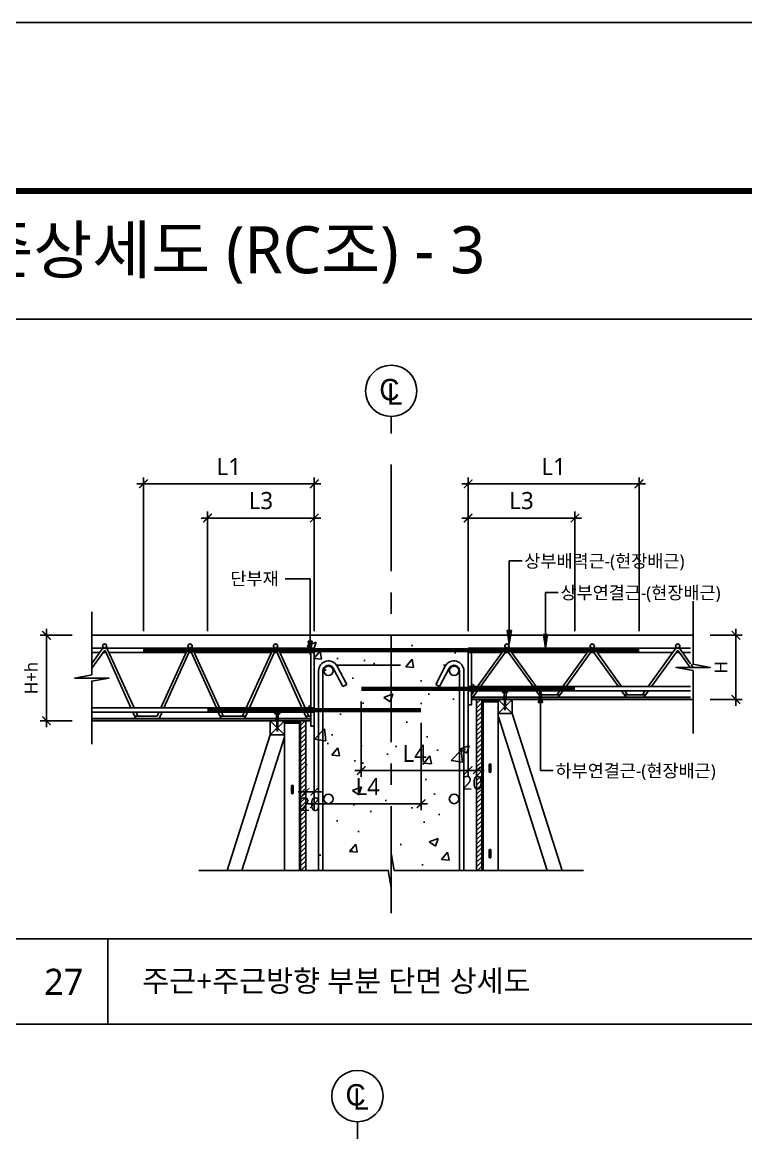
# Model space of a CAD drawing. Extents: x 10983 to 44623, y -18406 to 11294.
# Drawn here: x 31726 to 33418, y -3223 to -586 of the extents above; entities that cross this region are included whole.
import ezdxf

# ---------------------------------------------------------------- set-up
doc = ezdxf.new("R2010")
doc.units = 0
doc.header["$LTSCALE"] = 100
doc.header["$MEASUREMENT"] = 0
doc.header["$PDMODE"] = 3
doc.header["$PDSIZE"] = 10
for name, pattern in [('CEN', [62, 60, -1, 0, -1]), ('CENTERX2', [4, 2.5, -0.5, 0.5, -0.5]), ('HID', [2.5, 1.5, -1]), ('HIDDEN', [0.375, 0.25, -0.125])]:
    doc.linetypes.add(name, pattern=pattern)
doc.layers.get('0').update_dxf_attribs({"linetype": 'CONTINUOUS'})
doc.layers.get('Defpoints').update_dxf_attribs({"color": 165, "linetype": 'CONTINUOUS'})
for name, color, linetype in [('-비콘 단부', 7, 'CONTINUOUS'), ('0-TEXT', 3, 'CONTINUOUS'), ('DECK-CEN', 1, 'CEN'), ('DECK-CON', 2, 'CONTINUOUS'), ('DECK-DIM', 255, 'CONTINUOUS'), ('DECK-ETC STEEL', 6, 'CONTINUOUS'), ('DECK-HATCH', 251, 'CONTINUOUS'), ('DECK-JOINT BAR', 4, 'HIDDEN'), ('DECK-LATTICE', 7, 'CONTINUOUS'), ('DECK-PG', 4, 'CONTINUOUS'), ('DECK-RC', 251, 'CONTINUOUS'), ('DECK-RC(ETC)', 252, 'CONTINUOUS'), ('DECK-TABLE', 7, 'CONTINUOUS'), ('DECK-TEX1', 6, 'CONTINUOUS'), ('DECK-TEXT', 7, 'CONTINUOUS'), ('DECK-TITLE TEXT', 3, 'CONTINUOUS'), ('DECK-TRANS', 3, 'CONTINUOUS'), ('E2', 7, 'CONTINUOUS'), ('form', 7, 'CONTINUOUS')]:
    doc.layers.add(name, color=color, linetype=linetype)
doc.styles.add('SY Panel', font='malgun.ttf')
doc.styles.add('VICON TEXT', font='malgun.ttf')
doc.styles.add('굴림', font='Gulim.ttf')
doc.styles.add('맑은고딕', font='malgun.ttf')
doc.dimstyles.new('STDECK-DIM', dxfattribs={"dimtxt": 35, "dimasz": 20, "dimexe": 15, "dimexo": 40, "dimgap": 10, "dimtad": 1, "dimdec": 0, "dimtxsty": 'SY Panel', "dimblk": 'ARCHTICK', "dimcen": 2.5, "dimdle": 15, "dimclrd": 7, "dimclre": 7, "dimclrt": 6, "dimadec": 0, "dimazin": 0, "dimtfac": 1, "dimtdec": 0, "dimtmove": 0, "dimatfit": 3, "dimldrblk": 'ARCHTICK', "dimfxl": 1, "dimarcsym": 0})
doc.dimstyles.new('STDECK-DIM 2', dxfattribs={"dimscale": 2.5, "dimtxt": 12, "dimasz": 7, "dimexe": 3, "dimexo": 3, "dimgap": 3, "dimtad": 1, "dimdec": 0, "dimlunit": 6, "dimtxsty": 'VICON TEXT', "dimblk": 'ARCHTICK', "dimcen": 2.5, "dimclrd": 7, "dimclre": 7, "dimclrt": 6, "dimadec": 0, "dimazin": 0, "dimtfac": 1, "dimtdec": 0, "dimtix": 1, "dimtmove": 0, "dimatfit": 3, "dimfxl": 1, "dimarcsym": 0})
pattern_1 = [(45, (6451.725, -5287.8665), (-5.3033009, 5.3033009), [])]

# ---------------------------------------------------------------- blocks, each defined once
blk = doc.blocks.new('_ArchTick')
at = {"color": 0, "linetype": 'ByBlock', "const_width": 0.15}
blk.add_lwpolyline([(-0.5, -0.5), (0.5, 0.5)], dxfattribs=at)
blk = doc.blocks.new('*D99')
at = {"layer": 'DECK-DIM', "color": 7, "lineweight": -2}
for p, q in [((32768.6, -2009.9), (32768.6, -1650.5)), ((33168.6, -2009.9), (33168.6, -1650.5)), ((32753.6, -1665.5), (33183.6, -1665.5))]:
    blk.add_line(p, q, dxfattribs=at)
at = {"layer": 'Defpoints', "color": 0, "ltscale": 0.5}
for p in [(33168.6, -1665.5), (32768.6, -2049.9), (33168.6, -2049.9)]:
    blk.add_point(p, dxfattribs=at)
at = {"layer": 'DECK-DIM', "color": 7, "lineweight": -2, "ltscale": 0.5, "xscale": 20, "yscale": 20, "zscale": 20, "rotation": 180}
blk.add_blockref('_ArchTick', (32768.6, -1665.5), dxfattribs=at)
at = {"layer": 'DECK-DIM', "color": 7, "lineweight": -2, "ltscale": 0.5, "xscale": 20, "yscale": 20, "zscale": 20}
blk.add_blockref('_ArchTick', (33168.6, -1665.5), dxfattribs=at)
at = {"layer": 'DECK-DIM', "color": 6, "ltscale": 0.5, "insert": (32968.6, -1625.1), "char_height": 40, "attachment_point": 5, "style": 'SY Panel'}
blk.add_mtext('L1', dxfattribs=at)
blk = doc.blocks.new('*D100')
at = {"layer": 'DECK-DIM', "color": 7, "lineweight": -2}
for p, q in [((32008.6, -2009.9), (32008.6, -1650.5)), ((32408.6, -2009.9), (32408.6, -1650.5)), ((32423.6, -1665.5), (31993.6, -1665.5))]:
    blk.add_line(p, q, dxfattribs=at)
at = {"layer": 'Defpoints', "color": 0, "ltscale": 0.5}
for p in [(32008.6, -1665.5), (32008.6, -2049.9), (32408.6, -2049.9)]:
    blk.add_point(p, dxfattribs=at)
at = {"layer": 'DECK-DIM', "color": 7, "lineweight": -2, "ltscale": 0.5, "xscale": 20, "yscale": 20, "zscale": 20, "rotation": 180}
blk.add_blockref('_ArchTick', (32008.6, -1665.5), dxfattribs=at)
at = {"layer": 'DECK-DIM', "color": 7, "lineweight": -2, "ltscale": 0.5, "xscale": 20, "yscale": 20, "zscale": 20}
blk.add_blockref('_ArchTick', (32408.6, -1665.5), dxfattribs=at)
at = {"layer": 'DECK-DIM', "color": 6, "ltscale": 0.5, "insert": (32208.6, -1625.1), "char_height": 40, "attachment_point": 5, "style": 'SY Panel'}
blk.add_mtext('L1', dxfattribs=at)
blk = doc.blocks.new('*D101')
at = {"layer": 'DECK-DIM', "color": 7, "lineweight": -2}
for p, q in [((32388.6, -2247.4), (32388.6, -2393.5)), ((32408.6, -2247.4), (32408.6, -2393.5)), ((32388.6, -2386), (32371.1, -2386)), ((32408.6, -2386), (32388.6, -2386)), ((32408.6, -2386), (32426.1, -2386))]:
    blk.add_line(p, q, dxfattribs=at)
at = {"layer": 'Defpoints', "color": 0, "ltscale": 0.5}
for p in [(32388.6, -2239.9), (32408.6, -2239.9), (32388.6, -2386)]:
    blk.add_point(p, dxfattribs=at)
at = {"layer": 'DECK-DIM', "color": 7, "lineweight": -2, "ltscale": 0.5, "xscale": 17.5, "yscale": 17.5, "zscale": 17.5}
blk.add_blockref('_ArchTick', (32388.6, -2386), dxfattribs=at)
at = {"layer": 'DECK-DIM', "color": 7, "lineweight": -2, "ltscale": 0.5, "xscale": 17.5, "yscale": 17.5, "zscale": 17.5, "rotation": 180}
blk.add_blockref('_ArchTick', (32408.6, -2386), dxfattribs=at)
at = {"layer": 'DECK-DIM', "color": 6, "ltscale": 0.5, "insert": (32398.6, -2415.3), "char_height": 32.5, "attachment_point": 5, "style": 'VICON TEXT'}
blk.add_mtext('20', dxfattribs=at)
blk = doc.blocks.new('*D102')
at = {"layer": 'DECK-DIM', "color": 7, "lineweight": -2}
for p, q in [((32408.6, -2224.9), (32408.6, -2428.9)), ((32658.6, -2224.9), (32658.6, -2428.9)), ((32393.6, -2413.9), (32673.6, -2413.9))]:
    blk.add_line(p, q, dxfattribs=at)
at = {"layer": 'Defpoints', "color": 0, "ltscale": 0.5}
for p in [(32408.6, -2184.9), (32658.6, -2184.9), (32658.6, -2413.9)]:
    blk.add_point(p, dxfattribs=at)
at = {"layer": 'DECK-DIM', "color": 7, "lineweight": -2, "ltscale": 0.5, "xscale": 20, "yscale": 20, "zscale": 20, "rotation": 180}
blk.add_blockref('_ArchTick', (32408.6, -2413.9), dxfattribs=at)
at = {"layer": 'DECK-DIM', "color": 7, "lineweight": -2, "ltscale": 0.5, "xscale": 20, "yscale": 20, "zscale": 20}
blk.add_blockref('_ArchTick', (32658.6, -2413.9), dxfattribs=at)
at = {"layer": 'DECK-DIM', "color": 6, "ltscale": 0.5, "insert": (32533.6, -2373.9), "char_height": 40, "attachment_point": 5, "style": 'SY Panel'}
blk.add_mtext('L4', dxfattribs=at)
blk = doc.blocks.new('*D103')
at = {"layer": 'DECK-DIM', "color": 7, "lineweight": -2}
for p, q in [((31841.9, -2019.9), (31766.9, -2019.9)), ((31781.9, -2004.9), (31781.9, -2234.9)), ((31841.9, -2219.9), (31766.9, -2219.9))]:
    blk.add_line(p, q, dxfattribs=at)
at = {"layer": 'Defpoints', "color": 0, "ltscale": 0.5}
for p in [(31881.9, -2019.9), (31781.9, -2219.9), (31881.9, -2219.9)]:
    blk.add_point(p, dxfattribs=at)
at = {"layer": 'DECK-DIM', "color": 7, "lineweight": -2, "ltscale": 0.5, "xscale": 20, "yscale": 20, "zscale": 20}
for p, rotation in [((31781.9, -2019.9), 90), ((31781.9, -2219.9), 270)]:
    blk.add_blockref('_ArchTick', p, dxfattribs=dict(at, rotation=rotation))
at = {"layer": 'DECK-DIM', "color": 6, "ltscale": 0.5, "insert": (31746, -2119.9), "char_height": 30, "attachment_point": 5, "rotation": 90, "style": 'SY Panel'}
blk.add_mtext('H+h', dxfattribs=at)
blk = doc.blocks.new('*D104')
at = {"layer": 'DECK-DIM', "color": 7, "lineweight": -2}
for p, q in [((32158.6, -2009.9), (32158.6, -1730.5)), ((32408.6, -2009.9), (32408.6, -1730.5)), ((32423.6, -1745.5), (32143.6, -1745.5))]:
    blk.add_line(p, q, dxfattribs=at)
at = {"layer": 'Defpoints', "color": 0, "ltscale": 0.5}
for p in [(32158.6, -1745.5), (32158.6, -2049.9), (32408.6, -2049.9)]:
    blk.add_point(p, dxfattribs=at)
at = {"layer": 'DECK-DIM', "color": 7, "lineweight": -2, "ltscale": 0.5, "xscale": 20, "yscale": 20, "zscale": 20, "rotation": 180}
blk.add_blockref('_ArchTick', (32158.6, -1745.5), dxfattribs=at)
at = {"layer": 'DECK-DIM', "color": 7, "lineweight": -2, "ltscale": 0.5, "xscale": 20, "yscale": 20, "zscale": 20}
blk.add_blockref('_ArchTick', (32408.6, -1745.5), dxfattribs=at)
at = {"layer": 'DECK-DIM', "color": 6, "ltscale": 0.5, "insert": (32283.6, -1704.9), "char_height": 40, "attachment_point": 5, "style": 'SY Panel'}
blk.add_mtext('L3', dxfattribs=at)
blk = doc.blocks.new('*D105')
at = {"layer": 'DECK-DIM', "color": 7, "lineweight": -2}
for p, q in [((32768.6, -2197.4), (32768.6, -2343.5)), ((32788.6, -2197.4), (32788.6, -2343.5)), ((32768.6, -2336), (32751.1, -2336)), ((32768.6, -2336), (32788.6, -2336)), ((32788.6, -2336), (32806.1, -2336))]:
    blk.add_line(p, q, dxfattribs=at)
at = {"layer": 'Defpoints', "color": 0, "ltscale": 0.5}
for p in [(32768.6, -2189.9), (32788.6, -2189.9), (32788.6, -2336)]:
    blk.add_point(p, dxfattribs=at)
at = {"layer": 'DECK-DIM', "color": 7, "lineweight": -2, "ltscale": 0.5, "xscale": 17.5, "yscale": 17.5, "zscale": 17.5}
blk.add_blockref('_ArchTick', (32768.6, -2336), dxfattribs=at)
at = {"layer": 'DECK-DIM', "color": 7, "lineweight": -2, "ltscale": 0.5, "xscale": 17.5, "yscale": 17.5, "zscale": 17.5, "rotation": 180}
blk.add_blockref('_ArchTick', (32788.6, -2336), dxfattribs=at)
at = {"layer": 'DECK-DIM', "color": 6, "ltscale": 0.5, "insert": (32778.6, -2365.3), "char_height": 32.5, "attachment_point": 5, "style": 'VICON TEXT'}
blk.add_mtext('20', dxfattribs=at)
blk = doc.blocks.new('*D106')
at = {"layer": 'DECK-DIM', "color": 7, "lineweight": -2}
for p, q in [((32518.6, -2174.9), (32518.6, -2351.4)), ((32768.6, -2174.9), (32768.6, -2351.4)), ((32503.6, -2336.4), (32783.6, -2336.4))]:
    blk.add_line(p, q, dxfattribs=at)
at = {"layer": 'Defpoints', "color": 0, "ltscale": 0.5}
for p in [(32518.6, -2134.9), (32768.6, -2134.9), (32768.6, -2336.4)]:
    blk.add_point(p, dxfattribs=at)
at = {"layer": 'DECK-DIM', "color": 7, "lineweight": -2, "ltscale": 0.5, "xscale": 20, "yscale": 20, "zscale": 20, "rotation": 180}
blk.add_blockref('_ArchTick', (32518.6, -2336.4), dxfattribs=at)
at = {"layer": 'DECK-DIM', "color": 7, "lineweight": -2, "ltscale": 0.5, "xscale": 20, "yscale": 20, "zscale": 20}
blk.add_blockref('_ArchTick', (32768.6, -2336.4), dxfattribs=at)
at = {"layer": 'DECK-DIM', "color": 6, "ltscale": 0.5, "insert": (32643.6, -2296.4), "char_height": 40, "attachment_point": 5, "style": 'SY Panel'}
blk.add_mtext('L4', dxfattribs=at)
blk = doc.blocks.new('*D107')
at = {"layer": 'DECK-DIM', "color": 7, "lineweight": -2}
for p, q in [((32768.6, -2009.9), (32768.6, -1730.5)), ((33018.6, -2009.9), (33018.6, -1730.5)), ((32753.6, -1745.5), (33033.6, -1745.5))]:
    blk.add_line(p, q, dxfattribs=at)
at = {"layer": 'Defpoints', "color": 0, "ltscale": 0.5}
for p in [(33018.6, -1745.5), (32768.6, -2049.9), (33018.6, -2049.9)]:
    blk.add_point(p, dxfattribs=at)
at = {"layer": 'DECK-DIM', "color": 7, "lineweight": -2, "ltscale": 0.5, "xscale": 20, "yscale": 20, "zscale": 20, "rotation": 180}
blk.add_blockref('_ArchTick', (32768.6, -1745.5), dxfattribs=at)
at = {"layer": 'DECK-DIM', "color": 7, "lineweight": -2, "ltscale": 0.5, "xscale": 20, "yscale": 20, "zscale": 20}
blk.add_blockref('_ArchTick', (33018.6, -1745.5), dxfattribs=at)
at = {"layer": 'DECK-DIM', "color": 6, "ltscale": 0.5, "insert": (32893.6, -1704.9), "char_height": 40, "attachment_point": 5, "style": 'SY Panel'}
blk.add_mtext('L3', dxfattribs=at)
blk = doc.blocks.new('*D108')
at = {"layer": 'DECK-DIM', "color": 7, "lineweight": -2}
for p, q in [((33335.3, -2019.9), (33410.3, -2019.9)), ((33395.3, -2004.9), (33395.3, -2184.9)), ((33335.3, -2169.9), (33410.3, -2169.9))]:
    blk.add_line(p, q, dxfattribs=at)
at = {"layer": 'Defpoints', "color": 0, "ltscale": 0.5}
for p in [(33295.3, -2019.9), (33295.3, -2169.9), (33395.3, -2169.9)]:
    blk.add_point(p, dxfattribs=at)
at = {"layer": 'DECK-DIM', "color": 7, "lineweight": -2, "ltscale": 0.5, "xscale": 20, "yscale": 20, "zscale": 20}
for p, rotation in [((33395.3, -2019.9), 90), ((33395.3, -2169.9), 270)]:
    blk.add_blockref('_ArchTick', p, dxfattribs=dict(at, rotation=rotation))
at = {"layer": 'DECK-DIM', "color": 6, "ltscale": 0.5, "insert": (33360.3, -2094.9), "char_height": 30, "attachment_point": 5, "rotation": 90, "style": 'SY Panel'}
blk.add_mtext('H', dxfattribs=at)
blk = doc.blocks.new('tg3')
at = {"layer": 'DECK-TRANS', "ltscale": 0.5}
h = blk.add_hatch(color=3, dxfattribs=at)
h.dxf.hatch_style = 1
h.paths.add_polyline_path([(6018.8, 42141.7, 1), (6008.8, 42141.7, 0.399881), (6013.6, 42136.7), (6014.1, 42136.7, 0.399881)])
h.paths.add_polyline_path([(6208.9, 42141.7, 1), (6218.9, 42141.7, 1)])
h.paths.add_polyline_path([(6418.8, 42141.7, 1), (6408.8, 42141.7, 0.399881), (6413.6, 42136.7), (6414.1, 42136.7, 0.399881)])
at = {"layer": '-비콘 단부', "color": 116, "ltscale": 0.5}
blk.add_lwpolyline([(6496.5, 42046.7), (6496.5, 42126.7), (6504.5, 42126.7), (6504.5, 42004), (6496.5, 42004), (6496.5, 42036.7)], dxfattribs=at)
blk.add_circle((6494, 42049.2), 2.5, dxfattribs=at)
at = {"layer": 'DECK-LATTICE', "ltscale": 0.5}
for p, q in [((6504.5, 42136.7), (5983.8, 42136.7)), ((6504.5, 42136.7), (6504.5, 42126.7)), ((6007.5, 42133.4), (5983.8, 42100.3)), ((6002.7, 42126.7), (5983.8, 42126.7)), ((6012.4, 42129.9), (5985, 42091.7)), ((6017.9, 42126.7), (6010.1, 42126.7)), ((6015.6, 42129.9), (6075.4, 42046.7)), ((6020.5, 42133.4), (6082.8, 42046.7)), ((6202.7, 42126.7), (6025.3, 42126.7)), ((6207.5, 42133.4), (6145.2, 42046.7)), ((6212.4, 42129.9), (6152.6, 42046.7)), ((6217.9, 42126.7), (6210.1, 42126.7)), ((6215.6, 42129.9), (6275.4, 42046.7)), ((6220.5, 42133.4), (6282.8, 42046.7)), ((6402.7, 42126.7), (6225.3, 42126.7)), ((6407.5, 42133.4), (6345.2, 42046.7)), ((6412.4, 42129.9), (6352.6, 42046.7)), ((6417.9, 42126.7), (6410.1, 42126.7)), ((6415.6, 42129.9), (6475.4, 42046.7)), ((6420.5, 42133.4), (6482.8, 42046.7)), ((6504.5, 42126.7), (6425.3, 42126.7)), ((5982.5, 42098.6), (5977.6, 42091.7)), ((6504.5, 42046.7), (5983.8, 42046.7)), ((6504.5, 42036.7), (5983.8, 42036.7)), ((6082.6, 42036.7), (6093.4, 42021.7)), ((6090, 42036.7), (6096.5, 42027.7)), ((6138, 42036.7), (6131.6, 42027.7)), ((6145.4, 42036.7), (6134.6, 42021.7)), ((6282.6, 42036.7), (6293.4, 42021.7)), ((6290, 42036.7), (6296.5, 42027.7)), ((6338, 42036.7), (6331.6, 42027.7)), ((6345.4, 42036.7), (6334.6, 42021.7)), ((6482.6, 42036.7), (6493.4, 42021.7)), ((6490, 42036.7), (6496.5, 42027.7)), ((6089.1, 42027.7), (6139, 42027.7)), ((6093.4, 42021.7), (6134.6, 42021.7)), ((6289.1, 42027.7), (6339, 42027.7)), ((6293.4, 42021.7), (6334.6, 42021.7))]:
    blk.add_line(p, q, dxfattribs=at)
for centre, radius in [((6014, 42128.7), 8), ((6214, 42128.7), 8), ((6414, 42128.7), 8), ((6014, 42128.7), 2), ((6214, 42128.7), 2), ((6414, 42128.7), 2)]:
    blk.add_arc(centre, radius, 35.7097, 144.2903, dxfattribs=at)
at = {"layer": 'DECK-PG', "ltscale": 0.5}
for p, q in [((5983.8, 42021.7), (6495.5, 42021.7)), ((5983.8, 42017.2), (6495.5, 42017.2)), ((5983.8, 42016.7), (6495.5, 42016.7)), ((6495.5, 42016.7), (6495.5, 42021.7))]:
    blk.add_line(p, q, dxfattribs=at)
at = {"layer": 'DECK-TRANS', "ltscale": 0.5}
for centre in [(6013.8, 42141.7), (6213.9, 42141.7), (6413.8, 42141.7)]:
    blk.add_circle(centre, 5, dxfattribs=at)

msp = doc.modelspace()

# ---------------------------------------------------------------- hatches: boundary and pattern name
at = {"linetype": 'ByBlock'}
h = msp.add_hatch(color=256, dxfattribs=at)
h.paths.add_polyline_path([(32869.8, -2008.4), (32865, -2008.4), (32865, -2039.9)])
h.paths.add_polyline_path([(32865, -2008.4), (32860.3, -2008.4), (32865, -2039.9)])
h = msp.add_hatch(color=256, dxfattribs=at)
h.paths.add_polyline_path([(32954.3, -2018.4), (32949.6, -2018.4), (32949.6, -2049.9)])
h.paths.add_polyline_path([(32949.6, -2018.4), (32944.9, -2018.4), (32949.6, -2049.9)])
h = msp.add_hatch(color=256, dxfattribs=at)
h.paths.add_polyline_path([(32404, -2033.7), (32399.3, -2033.7), (32399.3, -2065.1)])
h.paths.add_polyline_path([(32399.3, -2033.7), (32394.6, -2033.7), (32399.3, -2065.1)])
h = msp.add_hatch(color=256, dxfattribs=at)
h.paths.add_polyline_path([(32938, -2145.9), (32938, -2177.3), (32942.8, -2177.3)])
h.paths.add_polyline_path([(32938, -2145.9), (32933.3, -2177.3), (32938, -2177.3)])
at = {"layer": 'DECK-HATCH'}
h = msp.add_hatch(dxfattribs=at)
h.set_pattern_fill('AR-CONC', color=256, scale=30, style=0)
h.set_pattern_definition([(50, (8230.84, -5287.87), (215.178, -18.8256), [22.5, -247.5]), (355, (8230.84, -5287.87), (-41.6254, 225.6576), [18, -198]), (100.4514, (8248.78, -5289.44), (173.5527, 206.832), [19.122, -210.3426]), (46.1842, (8230.84, -5227.87), (320.1724, -49.6558), [33.75, -371.25]), (96.6356, (8257.53, -5232), (280.3986, 292.2356), [28.683, -315.514]), (351.1842, (8230.84, -5227.87), (280.3986, 292.2356), [27, -297]), (21, (8260.84, -5242.87), (179.0721, -120.7857), [22.5, -247.5]), (326, (8260.84, -5242.87), (72.9946, 217.545), [18, -198]), (71.4514, (8275.77, -5252.93), (252.0667, 96.7593), [19.122, -210.3426]), (37.5, (8230.844, -5287.87), (3.64796, 99.86816), [0, -195.6, 0, -201, 0, -198.75]), (7.5, (8230.84, -5287.87), (78.92086, 118.3235), [0, -114.6, 0, -191.1, 0, -75.75]), (327.5, (8163.944, -5287.87), (160.14673, -6.76646), [0, -75, 0, -234, 0, -310.5]), (317.5, (8133.94, -5287.87), (174.95585, 30.0315), [0, -97.5, 0, -155.4, 0, -220.5])])
h.paths.add_polyline_path([(32588.6, -2019.9), (32388.6, -2019.9), (32388.6, -2570), (32581.5, -2570), (32588.6, -2610), (32588.6, -2530)])
h.paths.add_polyline_path([(32788.6, -2019.9), (32588.6, -2019.9), (32588.6, -2530), (32595.6, -2570), (32788.6, -2570)])
at = {"layer": 'DECK-HATCH', "linetype": 'ByBlock'}
h = msp.add_hatch(dxfattribs=at)
h.set_pattern_fill('ANSI31', color=256, scale=60, style=0)
h.set_pattern_definition(pattern_1)
h.paths.add_polyline_path([(32800.6, -2169.9), (32788.6, -2169.9), (32788.6, -2570), (32800.6, -2570)])
h.paths.add_polyline_path([(32781.3, -2288.5), (32839.9, -2288.5), (32839.9, -2333.5), (32781.3, -2333.5)], flags=9)
h = msp.add_hatch(dxfattribs=at)
h.set_pattern_fill('ANSI31', color=256, scale=60, style=0)
h.set_pattern_definition(pattern_1)
h.paths.add_polyline_path([(32388.6, -2219.9), (32376.6, -2219.9), (32376.6, -2570), (32388.6, -2570)])
h.paths.add_polyline_path([(32369.3, -2338.5), (32427.9, -2338.5), (32427.9, -2383.5), (32369.3, -2383.5)], flags=9)
at = {"layer": 'DECK-TRANS', "ltscale": 0.5}
h = msp.add_hatch(color=3, dxfattribs=at)
h.dxf.hatch_style = 1
h.paths.add_polyline_path([(31922.9, -2044.9, 1), (31912.9, -2044.9, 0.399881), (31917.7, -2049.9), (31918.2, -2049.9, 0.399881)])
h.paths.add_polyline_path([(32113, -2044.9, 1), (32123, -2044.9, 1)])
h.paths.add_polyline_path([(32322.9, -2044.9, 1), (32312.9, -2044.9, 0.399881), (32317.7, -2049.9), (32318.2, -2049.9, 0.399881)])

# ---------------------------------------------------------------- linework, layer by layer
at = {"layer": '-비콘 단부', "color": 116, "ltscale": 0.5}
for p, q in [((32400.6, -2189.9), (32400.6, -2059.9)), ((32400.6, -2059.9), (32408.6, -2059.9)), ((32408.6, -2059.9), (32408.6, -2232.6)), ((32400.6, -2232.6), (32400.6, -2199.9)), ((32408.6, -2232.6), (32400.6, -2232.6))]:
    msp.add_line(p, q, dxfattribs=at)
msp.add_circle((32398.1, -2187.4), 2.5, dxfattribs=at)
at = {"linetype": 'ByBlock'}
for p, q in [((32865, -2039.9), (32865, -1845.4)), ((32865, -1845.4), (32895, -1845.4)), ((32340.5, -1887.8), (32399.3, -1887.8)), ((32399.3, -2065.1), (32399.3, -1887.8)), ((32949.6, -2049.9), (32949.6, -1919.4)), ((32949.6, -1919.4), (32979.6, -1919.4)), ((32938, -2145.9), (32938, -2336)), ((32938, -2336), (32968, -2336))]:
    msp.add_line(p, q, dxfattribs=at)
for points in [[(32869.8, -2008.4), (32860.3, -2008.4), (32865, -2039.9), (32869.8, -2008.4)], [(32954.3, -2018.4), (32944.9, -2018.4), (32949.6, -2049.9), (32954.3, -2018.4)], [(32404, -2033.7), (32394.6, -2033.7), (32399.3, -2065.1), (32404, -2033.7)], [(32942.8, -2177.3), (32933.3, -2177.3), (32938, -2145.9), (32942.8, -2177.3)]]:
    msp.add_lwpolyline(points, dxfattribs=at)
at = {"layer": 'DECK-CEN', "linetype": 'CENTERX2'}
msp.add_line((32588.6, -2670), (32588.6, -1598), dxfattribs=at)
at = {"layer": 'DECK-CON'}
for p, q in [((32588.6, -2019.9), (31887.9, -2019.9)), ((32588.6, -2019.9), (33295.3, -2019.9)), ((32788.6, -2169.9), (33295.3, -2169.9)), ((32388.6, -2219.9), (31887.9, -2219.9))]:
    msp.add_line(p, q, dxfattribs=at)
for points in [[(33295.3, -1939.9), (33295.3, -2087.8), (33335.3, -2094.9), (33255.3, -2094.9), (33295.3, -2101.9), (33295.3, -2249.9)], [(31887.9, -1964.9), (31887.9, -2112.8), (31847.9, -2119.9), (31927.9, -2119.9), (31887.9, -2126.9), (31887.9, -2274.9)], [(32138.6, -2570), (32581.5, -2570), (32588.6, -2610), (32588.6, -2530), (32595.6, -2570), (33038.6, -2570)]]:
    msp.add_lwpolyline(points, dxfattribs=at)
for points in [[(32800.6, -2169.9), (32788.6, -2169.9), (32788.6, -2570), (32800.6, -2570)], [(32376.6, -2219.9), (32388.6, -2219.9), (32388.6, -2570), (32376.6, -2570)]]:
    msp.add_lwpolyline(points, close=True, dxfattribs=at)
at = {"layer": 'DECK-ETC STEEL'}
for points in [[(32803.6, -2169.9), (32800.6, -2169.9), (32800.6, -2570), (32803.6, -2570), (32803.6, -2175.9), (32838.6, -2175.9), (32838.6, -2172.9), (32803.6, -2172.9), (32803.6, -2169.9), (32800.6, -2169.9)], [(32373.6, -2219.9), (32376.6, -2219.9), (32376.6, -2570), (32373.6, -2570), (32373.6, -2225.9), (32338.6, -2225.9), (32338.6, -2222.9), (32373.6, -2222.9), (32373.6, -2219.9), (32376.6, -2219.9)]]:
    msp.add_lwpolyline(points, dxfattribs=at)
at = {"layer": 'DECK-JOINT BAR', "const_width": 10}
for points in [[(32008, -2054.9), (32588.6, -2054.9)], [(33169.2, -2054.9), (32588.6, -2054.9)], [(33018.6, -2144.9), (32518.6, -2144.9)], [(32158.6, -2194.9), (32658.6, -2194.9)]]:
    msp.add_lwpolyline(points, dxfattribs=at)
at = {"layer": 'DECK-LATTICE', "ltscale": 0.5}
for p, q in [((32408.6, -2049.9), (31887.9, -2049.9)), ((31911.6, -2053.2), (31887.9, -2086.2)), ((31916.5, -2056.7), (31887.9, -2096.5)), ((31919.8, -2056.7), (31979.5, -2189.9)), ((31924.6, -2053.2), (31986.9, -2189.9)), ((32111.6, -2053.2), (32049.3, -2189.9)), ((32116.5, -2056.7), (32056.7, -2189.9)), ((32119.8, -2056.7), (32179.5, -2189.9)), ((32124.6, -2053.2), (32186.9, -2189.9)), ((32311.6, -2053.2), (32249.3, -2189.9)), ((32316.5, -2056.7), (32256.7, -2189.9)), ((32319.8, -2056.7), (32379.5, -2189.9)), ((32324.6, -2053.2), (32386.9, -2189.9)), ((32408.6, -2049.9), (32408.6, -2059.9)), ((31906.9, -2059.9), (31887.9, -2059.9)), ((31921.2, -2059.9), (31914.2, -2059.9)), ((32108.6, -2059.9), (31927.7, -2059.9)), ((32121.2, -2059.9), (32115.1, -2059.9)), ((32308.6, -2059.9), (32127.7, -2059.9)), ((32321.2, -2059.9), (32315.1, -2059.9)), ((32408.6, -2059.9), (32327.7, -2059.9)), ((32408.6, -2189.9), (31887.9, -2189.9)), ((32408.6, -2199.9), (31887.9, -2199.9)), ((31984, -2199.9), (31990.8, -2214.9)), ((31988.1, -2208.9), (32040.7, -2208.9)), ((31990.8, -2214.9), (32045.5, -2214.9)), ((31991.5, -2199.9), (31995.6, -2208.9)), ((32044.8, -2199.9), (32040.7, -2208.9)), ((32052.2, -2199.9), (32045.5, -2214.9)), ((32184, -2199.9), (32190.8, -2214.9)), ((32188.1, -2208.8), (32248.2, -2208.8)), ((32191.5, -2199.9), (32195.6, -2208.8)), ((32197.5, -2214.8), (32400.6, -2214.8)), ((32244.8, -2199.9), (32240.7, -2208.8)), ((32252.2, -2199.9), (32245.5, -2214.9)), ((32384, -2199.9), (32390.8, -2214.9)), ((32388.1, -2208.8), (32400.6, -2208.8)), ((32391.5, -2199.9), (32395.6, -2208.8))]:
    msp.add_line(p, q, dxfattribs=at)
for centre, radius in [((31918.1, -2057.9), 8), ((31918.1, -2057.9), 2), ((32118.1, -2057.9), 8), ((32118.1, -2057.9), 2), ((32318.1, -2057.9), 8), ((32318.1, -2057.9), 2)]:
    msp.add_arc(centre, radius, 35.7097, 144.2903, dxfattribs=at)
at = {"layer": 'DECK-PG', "ltscale": 0.5}
for p, q in [((31887.9, -2214.9), (32399.6, -2214.9)), ((32399.6, -2219.9), (32399.6, -2214.9)), ((31887.9, -2219.4), (32399.6, -2219.4)), ((31887.9, -2219.9), (32399.6, -2219.9))]:
    msp.add_line(p, q, dxfattribs=at)
at = {"layer": 'DECK-RC'}
for p, q in [((32418.6, -2570), (32418.6, -2102.9)), ((32428.6, -2570), (32428.6, -2102.9)), ((32453.1, -2096.8), (32475.6, -2139.8)), ((32462, -2092.2), (32484.5, -2135.2)), ((32715.2, -2092.2), (32692.7, -2135.2)), ((32724.1, -2096.8), (32701.6, -2139.8)), ((32748.6, -2570), (32748.6, -2102.9)), ((32758.6, -2570), (32758.6, -2102.9)), ((32475.6, -2139.8), (32484.5, -2135.2)), ((32701.6, -2139.8), (32692.7, -2135.2))]:
    msp.add_line(p, q, dxfattribs=at)
at = {"layer": 'DECK-RC', "linetype": 'HID'}
msp.add_line((32460.6, -2089.9), (32716.6, -2089.9), dxfattribs=at)
at = {"layer": 'DECK-RC'}
for centre in [(32441.6, -2102.9), (32735.6, -2102.9), (32441.6, -2402.9), (32735.6, -2402.9)]:
    msp.add_circle(centre, 11, dxfattribs=at)
for centre, radius, start, end in [((32441.6, -2102.9), 23, 27.5898, 180), ((32735.6, -2102.9), 23, 0, 152.4102), ((32441.6, -2102.9), 13, 27.5824, 180), ((32735.6, -2102.9), 13, 0, 152.4176)]:
    msp.add_arc(centre, radius, start, end, dxfattribs=at)
at = {"layer": 'DECK-RC(ETC)'}
for p, q in [((32849.1, -2150.9), (32849.1, -2152.9)), ((32860.1, -2149.9), (32850.1, -2149.9)), ((32860.1, -2153.9), (32850.1, -2153.9)), ((32852.8, -2156.2), (32852.8, -2166.6)), ((32857.4, -2156.2), (32857.4, -2166.6)), ((32861.1, -2150.9), (32861.1, -2152.9)), ((32838.6, -2202.9), (32871.6, -2169.9)), ((32871.6, -2202.9), (32838.6, -2169.9)), ((32838.6, -2570), (32838.6, -2175.9)), ((32851.1, -2168.5), (32851.1, -2169.3)), ((32852.2, -2167.9), (32851.7, -2167.9)), ((32858.5, -2169.9), (32851.7, -2169.9)), ((32858, -2167.9), (32852.2, -2167.9)), ((32856.1, -2167.9), (32854.1, -2167.9)), ((32854.1, -2169.9), (32854.1, -2190.4)), ((32856.1, -2169.9), (32856.1, -2190.4)), ((32858.5, -2167.9), (32858, -2167.9)), ((32859.1, -2168.5), (32859.1, -2169.3)), ((32316.1, -2200.9), (32316.1, -2202.9)), ((32317.1, -2199.9), (32327.1, -2199.9)), ((32317.1, -2203.9), (32327.1, -2203.9)), ((32319.8, -2206.2), (32319.8, -2216.6)), ((32324.4, -2206.2), (32324.4, -2216.6)), ((32328.1, -2200.9), (32328.1, -2202.9)), ((32838.6, -2208), (32954, -2570)), ((32855.1, -2195.4), (32854.1, -2190.4)), ((32856.1, -2190.4), (32855.1, -2195.4)), ((32871.6, -2202.9), (32988.6, -2570)), ((32305.6, -2252.9), (32338.6, -2219.9)), ((32338.6, -2252.9), (32305.6, -2219.9)), ((32318.1, -2218.5), (32318.1, -2219.3)), ((32318.7, -2217.9), (32319.2, -2217.9)), ((32318.7, -2219.9), (32325.5, -2219.9)), ((32319.2, -2217.9), (32325, -2217.9)), ((32321.1, -2217.9), (32323.1, -2217.9)), ((32321.1, -2219.9), (32321.1, -2240.4)), ((32321.1, -2240.4), (32322.1, -2245.4)), ((32322.1, -2245.4), (32323.1, -2240.4)), ((32323.1, -2219.9), (32323.1, -2240.4)), ((32325, -2217.9), (32325.5, -2217.9)), ((32326.1, -2218.5), (32326.1, -2219.3)), ((32338.6, -2570), (32338.6, -2225.9)), ((32305.6, -2252.9), (32204.5, -2570)), ((32338.6, -2258), (32239.2, -2570)), ((32818.1, -2322.9), (32818.1, -2338.9)), ((32822.1, -2322.9), (32822.1, -2338.9)), ((32355.1, -2372.9), (32355.1, -2388.9)), ((32359.1, -2372.9), (32359.1, -2388.9)), ((32818.1, -2522.9), (32818.1, -2538.9)), ((32822.1, -2522.9), (32822.1, -2538.9))]:
    msp.add_line(p, q, dxfattribs=at)
for points in [[(32871.6, -2169.9), (32838.6, -2169.9), (32838.6, -2202.9), (32871.6, -2202.9), (32871.6, -2169.9)], [(32305.6, -2219.9), (32338.6, -2219.9), (32338.6, -2252.9), (32305.6, -2252.9), (32305.6, -2219.9)]]:
    msp.add_lwpolyline(points, dxfattribs=at)
for centre, radius, start, end in [((32850.1, -2150.9), 1, 90, 180), ((32850.1, -2152.9), 1, 180, 270), ((32850.1, -2156.6), 2.75, 7.7709, 89.4479), ((32860.1, -2156.6), 2.75, 90.5521, 172.2291), ((32860.1, -2150.9), 1, 0, 90), ((32860.1, -2152.9), 1, 270, 0), ((32851.7, -2168.5), 0.6, 90, 180), ((32851.7, -2169.3), 0.6, 180, 270), ((32851.4, -2166.5), 1.39, 281.7725, 355.1369), ((32858.8, -2166.5), 1.39, 184.8631, 258.2275), ((32858.5, -2168.5), 0.6, 0, 90), ((32858.5, -2169.3), 0.6, 270, 0), ((32317.1, -2200.9), 1, 90, 180), ((32317.1, -2202.9), 1, 180, 270), ((32317.1, -2206.6), 2.75, 7.7709, 89.4479), ((32327.1, -2206.6), 2.75, 90.5521, 172.2291), ((32327.1, -2200.9), 1, 0, 90), ((32327.1, -2202.9), 1, 270, 0), ((32318.7, -2218.5), 0.6, 90, 180), ((32318.7, -2219.3), 0.6, 180, 270), ((32318.4, -2216.5), 1.39, 281.7725, 355.1369), ((32325.8, -2216.5), 1.39, 184.8631, 258.2275), ((32325.5, -2218.5), 0.6, 0, 90), ((32325.5, -2219.3), 0.6, 270, 0), ((32820.1, -2322.9), 2, 0, 180), ((32820.1, -2322.9), 2, 0, 180), ((32820.1, -2338.9), 2, 180, 0), ((32357.1, -2372.9), 2, 0, 180), ((32357.1, -2372.9), 2, 0, 180), ((32357.1, -2388.9), 2, 180, 0), ((32820.1, -2522.9), 2, 0, 180), ((32820.1, -2522.9), 2, 0, 180), ((32820.1, -2538.9), 2, 180, 0)]:
    msp.add_arc(centre, radius, start, end, dxfattribs=at)
at = {"layer": 'DECK-TABLE', "ltscale": 0.5}
for p, q in [((35125.1, -2730.1), (28325.1, -2730.1)), ((31925.1, -2730.1), (31925.1, -2930.1)), ((35125.1, -2930.1), (28325.1, -2930.1))]:
    msp.add_line(p, q, dxfattribs=at)
msp.add_lwpolyline([(28325.1, -1280.1), (35125.1, -1280.1), (35125.1, -6230.1), (28325.1, -6230.1)], close=True, dxfattribs=at)
at = {"layer": 'DECK-TRANS', "ltscale": 0.5}
for centre in [(31917.9, -2044.9), (32118, -2044.9), (32317.9, -2044.9)]:
    msp.add_circle(centre, 5, dxfattribs=at)
at = {"layer": 'Defpoints'}
msp.add_lwpolyline([(27802.5, -6526.2), (36212.5, -6526.2), (36212.5, -586.2), (27802.5, -586.2)], close=True, dxfattribs=at)
at = {"layer": 'E2', "linetype": 'ByBlock'}
for p, q in [((32588.6, -1548), (32588.6, -1508)), ((32509.5, -3198), (32509.5, -3158))]:
    msp.add_line(p, q, dxfattribs=at)
for centre in [(32588.6, -1448), (32509.5, -3098)]:
    msp.add_circle(centre, 60, dxfattribs=at)
at = {"layer": 'form', "color": 30, "const_width": 14.2}
msp.add_lwpolyline([(28093.2, -980.1), (28093.2, -6298.4), (36046.8, -6298.4), (36046.8, -980.1)], close=True, dxfattribs=at)

# ---------------------------------------------------------------- block references
at = {"layer": '-비콘 단부', "xscale": -1}
msp.add_blockref('tg3', (39273.1, -44186.6), dxfattribs=at)

# ---------------------------------------------------------------- texts
at = {"layer": '0-TEXT', "insert": (31720, -1130.1), "char_height": 110, "width": 3770.247, "attachment_point": 5, "style": '맑은고딕'}
msp.add_mtext('MEGA DECK 표준상세도 (RC조) - 3', dxfattribs=at)
at = {"layer": 'DECK-TEX1', "color": 6, "linetype": 'ByBlock', "style": '굴림'}
for s, p in [('C', (32560.8, -1470.1)), ('L', (32578.8, -1480.1)), ('C', (32481.7, -3120.1)), ('L', (32499.7, -3130.1))]:
    msp.add_text(s, height=50, dxfattribs=at).set_placement(p)
at = {"layer": 'DECK-TEXT', "style": 'VICON TEXT'}
for s, p in [('상부배력근-(현장배근)', (32900.2, -1861.2)), ('단부재', (32212.2, -1902.3)), ('상부연결근-(현장배근)', (32984.7, -1935.2)), ('하부연결근-(현장배근)', (32973.2, -2351.8))]:
    msp.add_text(s, height=30, dxfattribs=at).set_placement(p)
at = {"layer": 'DECK-TITLE TEXT', "color": 3, "style": 'VICON TEXT'}
for s, height, p in [('27', 61.43, (31776.3, -2861.6)), ('주근+주근방향 부분 단면 상세도', 50.257, (32006.1, -2853.8))]:
    msp.add_text(s, height=height, dxfattribs=at).set_placement(p)

# ---------------------------------------------------------------- dimensions: what is measured, and where the dimension line sits
at = {"layer": 'DECK-DIM'}
for base, p1, p2, angle, text, override, picture, middle in [((32008.6, -1665.5), (32408.6, -2049.9), (32008.6, -2049.9), 180, 'L1', {"dimtxt": 40, "dimgap": 20}, '*D100', (32208.6, -1625.1)), ((32158.6, -1745.5), (32408.6, -2049.9), (32158.6, -2049.9), 180, 'L3', {"dimtxt": 40, "dimgap": 20}, '*D104', (32283.6, -1704.9)), ((31781.9, -2219.9), (31881.9, -2019.9), (31881.9, -2219.9), 90, 'H+h', {"dimtxt": 30, "dimgap": 20}, '*D103', (31746, -2119.9)), ((33395.3, -2169.9), (33295.3, -2019.9), (33295.3, -2169.9), 90, 'H', {"dimtxt": 30, "dimgap": 20}, '*D108', (33360.3, -2094.9))]:
    dim = msp.add_linear_dim(base=base, p1=p1, p2=p2, angle=angle, text=text, dimstyle='STDECK-DIM', override=override, dxfattribs=at)
    dim.commit()
    dim.dimension.update_dxf_attribs({"geometry": picture, "text_midpoint": middle})
for base, p1, p2, text, picture, middle in [((33168.6, -1665.5), (32768.6, -2049.9), (33168.6, -2049.9), 'L1', '*D99', (32968.6, -1625.1)), ((33018.6, -1745.5), (32768.6, -2049.9), (33018.6, -2049.9), 'L3', '*D107', (32893.6, -1704.9)), ((32768.6, -2336.4), (32518.6, -2134.9), (32768.6, -2134.9), 'L4', '*D106', (32643.6, -2296.4)), ((32658.6, -2413.9), (32408.6, -2184.9), (32658.6, -2184.9), 'L4', '*D102', (32533.6, -2373.9))]:
    dim = msp.add_linear_dim(base=base, p1=p1, p2=p2, text=text, dimstyle='STDECK-DIM', override={"dimtxt": 40, "dimgap": 20}, dxfattribs=at)
    dim.commit()
    dim.dimension.update_dxf_attribs({"geometry": picture, "text_midpoint": middle})
dim = msp.add_linear_dim(base=(32788.6, -2336), p1=(32768.6, -2189.9), p2=(32788.6, -2189.9), dimstyle='STDECK-DIM 2', override={"dimtxt": 13, "dimgap": 5, "dimtad": 2, "dimtoh": 0}, dxfattribs=at)
dim.commit()
dim.dimension.update_dxf_attribs({"geometry": '*D105', "text_midpoint": (32778.6, -2365.3)})
dim = msp.add_linear_dim(base=(32388.6, -2386), p1=(32408.6, -2239.9), p2=(32388.6, -2239.9), angle=180, dimstyle='STDECK-DIM 2', override={"dimtxt": 13, "dimgap": 5, "dimtad": 2, "dimtoh": 0}, dxfattribs=at)
dim.commit()
dim.dimension.update_dxf_attribs({"geometry": '*D101', "text_midpoint": (32398.6, -2415.3)})

doc.saveas('drawing.dxf')
